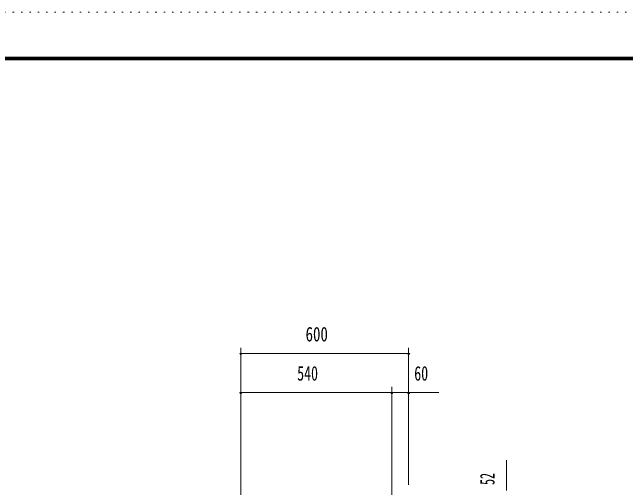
# Model space of a CAD drawing. Units: millimetres, scale not verified. Extents: x -5940 to 5940, y -4200 to 4200.
# Drawn here: x 1554 to 3747, y 2501 to 4200 of the extents above; entities that cross this region are included whole.
import ezdxf
from ezdxf.enums import TextEntityAlignment as Align

# ---------------------------------------------------------------- set-up
doc = ezdxf.new("R2010")
doc.units = ezdxf.units.MM
doc.header["$LTSCALE"] = 10
doc.linetypes.add('USER5', pattern=[3, 0.5, -2.5])
for name, color, linetype, lineweight in [('0-6_2-53DIM', 3, 'Continuous', 18), ('0-B_F-F4PAPAER', 5, 'Continuous', 18), ('0-C_F-E_J_ADD', 5, 'USER5', 18)]:
    doc.layers.add(name, color=color, linetype=linetype, lineweight=lineweight)
doc.styles.add('ＭＳ ゴシック', font='')
doc.styles.get('ＭＳ ゴシック').set_extended_font_data('MS Gothic')

msp = doc.modelspace()

# ---------------------------------------------------------------- linework, layer by layer
at = {"layer": '0-6_2-53DIM'}
for p, q in [((2370.74, 3001.27), (2370.74, 2055.4)), ((2970.74, 3001.27), (2970.74, 2511.27)), ((2374.74, 2981.27), (2366.74, 2981.27)), ((2970.74, 2981.27), (2370.74, 2981.27)), ((2974.74, 2981.27), (2966.74, 2981.27)), ((2370.74, 2861.27), (2370.74, 2055.4)), ((2910.74, 2861.27), (2910.74, 1059.38)), ((2970.74, 2861.27), (2970.74, 2511.27)), ((2374.74, 2841.27), (2366.74, 2841.27)), ((2910.74, 2841.27), (2370.74, 2841.27)), ((2914.74, 2841.27), (2906.74, 2841.27)), ((2970.74, 2841.27), (2910.74, 2841.27)), ((2974.74, 2841.27), (2966.74, 2841.27)), ((2970.74, 2841.27), (3078.74, 2841.27)), ((3320.74, 2491.27), (3320.74, 2599.27))]:
    msp.add_line(p, q, dxfattribs=at)
for centre in [(2370.74, 2981.27), (2970.74, 2981.27), (2370.74, 2841.27), (2910.74, 2841.27), (2970.74, 2841.27)]:
    msp.add_arc(centre, 4, 180, 0, dxfattribs=at)
at = {"layer": '0-B_F-F4PAPAER'}
for points in [[(-5740, -4000), (5740, -4000), (5740, 4040), (-5740, 4040)], [(-5739, -3999), (5739, -3999), (5739, 4039), (-5739, 4039)], [(-5738, -3998), (-5738, 4038), (5738, 4038), (5738, -3998)], [(-5737, -3997), (5737, -3997), (5737, 4037), (-5737, 4037)], [(-5736, -3996), (-5736, 4036), (5736, 4036), (5736, -3996)], [(-5735, -3995), (5735, -3995), (5735, 4035), (-5735, 4035)], [(-5734, -3994), (-5734, 4034), (5734, 4034), (5734, -3994)], [(-5733, -3993), (5733, -3993), (5733, 4033), (-5733, 4033)], [(-5732, -3992), (5732, -3992), (5732, 4032), (-5732, 4032)], [(-5731, -3991), (5731, -3991), (5731, 4031), (-5731, 4031)], [(-5730, -3990), (-5730, 4030), (5730, 4030), (5730, -3990)]]:
    msp.add_lwpolyline(points, close=True, dxfattribs=at)
at = {"layer": '0-C_F-E_J_ADD'}
msp.add_lwpolyline([(-5940, -4200), (5940, -4200), (5940, 4200), (-5940, 4200)], close=True, dxfattribs=at)

# ---------------------------------------------------------------- texts
at = {"layer": '0-6_2-53DIM', "color": 7, "style": 'ＭＳ ゴシック'}
for s, width, p in [('600', 0.75, (2602.24, 3008.37)), ('540', 0.7, (2572.24, 2868.37)), ('60', 0.7, (2990.74, 2868.37))]:
    msp.add_text(s, height=52.1, dxfattribs=dict(at, width=width)).set_placement(p, align=Align.BOTTOM_LEFT)
at = {"layer": '0-6_2-53DIM', "color": 7, "style": 'ＭＳ ゴシック', "width": 0.6}
msp.add_text('52', height=52.1, rotation=90, dxfattribs=at).set_placement((3293.64, 2511.27), align=Align.BOTTOM_LEFT)

doc.saveas('drawing.dxf')
